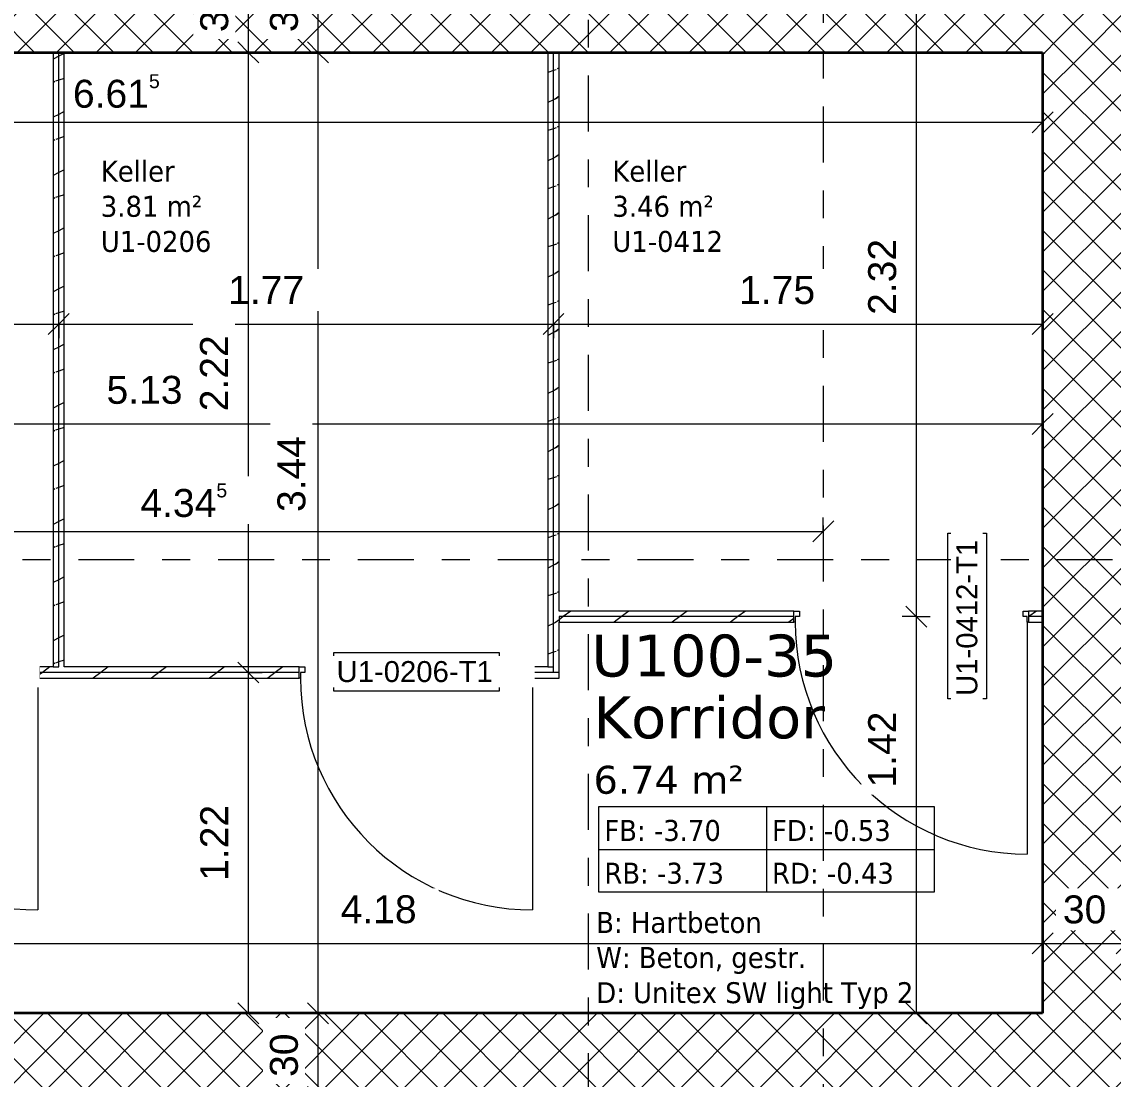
# Model space of a CAD drawing. Header units: metres. Extents: x -85.4 to -16.9, y -4 to 38.1.
# Drawn here: x -29.445 to -25.541, y 18.036 to 21.821 of the extents above; entities that cross this region are included whole.
import ezdxf

# ---------------------------------------------------------------- set-up
doc = ezdxf.new("R2010")
doc.units = ezdxf.units.M
doc.linetypes.add('_Rasterlinie_', pattern=[0.375, 0.2, -0.05, 0.075, -0.05])
for name, color, linetype, lineweight in [('A-____-____-DIMS', 7, 'Continuous', 5), ('A-____-____-DIMS-50', 7, 'Continuous', 5), ('A-AREA-____-IDEN', 7, 'Continuous', 5), ('A-DOOR-____-IDEN', 7, 'Continuous', 5), ('A-DOOR-____-OTLN', 7, 'Continuous', 9), ('A-DOOR-FRAM-MCUT', 7, 'Continuous', 9), ('A-DOOR-OPNG-OTLN', 7, 'Continuous', 9), ('A-WALL-____-MCUT', 7, 'Continuous', 35), ('A-WALL-____-PATT', 7, 'Continuous', 35), ('A-WALL-FNSH-MCUT', 7, 'Continuous', 35), ('S-GRID-____-OTLN', 7, 'Continuous', 5)]:
    doc.layers.add(name, color=color, linetype=linetype, lineweight=lineweight)
doc.styles.add('Arial_1', font='arial.ttf', dxfattribs={"height": 0.075})
doc.styles.add('Arial_2', font='arial.ttf', dxfattribs={"height": 0.1})
doc.styles.add('Verdana_1', font='verdana.ttf', dxfattribs={"height": 0.1})
doc.styles.add('Verdana_2', font='verdana.ttf', dxfattribs={"width": 0.9, "height": 0.075})
doc.styles.add('Verdana_3', font='verdana.ttf', dxfattribs={"height": 0.15})
doc.dimstyles.new('SUB_Rohbau_fein', dxfattribs={"dimscale": 0.3048, "dimtxt": 0.102026, "dimasz": 0.246063, "dimexe": 0.164042, "dimexo": 0.0625, "dimgap": 0.123031, "dimtad": 1, "dimrnd": 0.005, "dimzin": 0, "dimdsep": 46, "dimtxsty": 'Arial_2', "dimblk1": 'OBLIQUE', "dimblk2": 'OBLIQUE', "dimsah": 1, "dimcen": 0.09, "dimazin": 0, "dimtfac": 1, "dimtdec": 4, "dimtix": 1, "dimtmove": 0, "dimatfit": 3, "dimfxl": 0.164042, "dimfxlon": 1, "dimtvp": 1, "dimtfill": 1, "dimtolj": 1, "dimtzin": 0, "dimarcsym": 2})
doc.dimstyles.new('SUB_Rohbau_fein_1', dxfattribs={"dimscale": 0.3048, "dimtxt": 0.102026, "dimasz": 0.246063, "dimexe": 0.164042, "dimexo": 0.0625, "dimgap": 0.123031, "dimtad": 1, "dimrnd": 0.005, "dimzin": 0, "dimdsep": 46, "dimtxsty": 'Arial_2', "dimblk1": 'OBLIQUE', "dimblk2": 'OBLIQUE', "dimsah": 1, "dimcen": 0.09, "dimazin": 0, "dimtfac": 1, "dimtdec": 4, "dimtix": 1, "dimtmove": 2, "dimatfit": 3, "dimfxl": 0.164042, "dimfxlon": 1, "dimtvp": 1, "dimtfill": 1, "dimtolj": 1, "dimtzin": 0, "dimarcsym": 2})
doc.dimstyles.new('SUB_Rohbau_fein_2', dxfattribs={"dimscale": 0.3048, "dimtxt": 0.102026, "dimasz": 0.246063, "dimexe": 0.164042, "dimexo": 0.0625, "dimgap": 0.123031, "dimtad": 1, "dimdec": 1, "dimlfac": 100, "dimrnd": 0.5, "dimdsep": 46, "dimtxsty": 'Arial_2', "dimblk1": 'OBLIQUE', "dimblk2": 'OBLIQUE', "dimsah": 1, "dimcen": 0.09, "dimazin": 0, "dimtfac": 1, "dimtdec": 4, "dimtix": 1, "dimtmove": 0, "dimatfit": 3, "dimfxl": 0.164042, "dimfxlon": 1, "dimtvp": 1, "dimtfill": 1, "dimtolj": 1, "dimtzin": 0, "dimarcsym": 2})
pattern_1 = [(45, (-1.5, -0.67223), (-0.07071068, 0.07071068), []), (135, (-1.5, -0.67223), (-0.07071068, -0.07071068), [])]
pattern_2 = [(216.87, (-1.417, -0.46398), (0.624749256, 0.416501116), [0.10412, -0.93712]), (206.565, (-1.292, -0.52646), (-0.20825414, -0.2082493), [0.23283, -0.23283]), (198.435, (-1.292, -0.63058), (-0.41650024, -0.20824584), [0.13171, -0.52684])]

# ---------------------------------------------------------------- blocks, each defined once
blk = doc.blocks.new('TU DF 1 - Rahmenstock - stumpf einschlagend - 800x1900 Kellerabteil-V21--01_UG_OK_FFB_AF_lo')
at = {"layer": 'A-DOOR-FRAM-MCUT', "color": 253, "true_color": 0x999999}
for p, q in [((-0.42, 0.02), (-0.4, 0.02)), ((-0.4, 0.02), (-0.4, 0)), ((0.4, 0.02), (0.42, 0.02)), ((0.4, 0), (0.4, 0.02)), ((-0.415, -0.02), (-0.42, -0.02)), ((-0.415, 0), (-0.415, -0.02)), ((-0.4, 0), (-0.415, 0)), ((0.415, 0), (0.4, 0)), ((0.415, -0.02), (0.415, 0)), ((0.42, -0.02), (0.415, -0.02))]:
    blk.add_line(p, q, dxfattribs=at)
at = {"layer": 'A-DOOR-OPNG-OTLN', "color": 253, "true_color": 0x999999}
blk.add_line((0.415, -0.02), (0.415, -0.85), dxfattribs=at)
blk.add_arc((0.415, -0.02), 0.83, 180, 270, dxfattribs=at)
blk = doc.blocks.new('Beschriftung_Räume-SUB - OK_varriert-31033571--01_UG_OK_FFB_AF_lo')
at = {"layer": 'A-AREA-____-IDEN'}
for p, q in [((0, -0.01263), (0.024, -0.01263)), ((0, -0.018752), (0, -0.01263)), ((0.012, -0.01263), (0.012, -0.018752)), ((0.024, -0.01263), (0.024, -0.018752)), ((0, -0.015691), (0.024, -0.015691)), ((0.024, -0.018752), (0, -0.018752))]:
    blk.add_line(p, q, dxfattribs=at)
blk = doc.blocks.new('DIMBLOCK83--01_UG_OK_FFB_AF_lo')
at = {"layer": 'A-____-____-DIMS-50'}
for p, q in [((-29.973, 18.5216), (-29.973, 18.5716)), ((-29.973, 18.5216), (-29.9355, 18.5591)), ((-25.793, 18.5216), (-25.793, 18.5716)), ((-25.793, 18.5216), (-25.7555, 18.5591)), ((-29.973, 18.5216), (-30.0105, 18.4841)), ((-29.973, 18.5216), (-25.793, 18.5216)), ((-29.973, 18.5216), (-29.973, 18.4716)), ((-25.793, 18.5216), (-25.8305, 18.4841)), ((-25.793, 18.5216), (-25.793, 18.4716))]:
    blk.add_line(p, q, dxfattribs=at)
at = {"layer": 'A-____-____-DIMS-50', "color": 0, "insert": (-28.3045, 18.6942), "char_height": 0.1, "width": 0.325653, "attachment_point": 1, "line_spacing_factor": 0.941778, "style": 'Arial_2', "bg_fill": 3, "box_fill_scale": 1.25, "bg_fill_color": 256, "bg_fill_true_color": 13158600, "bg_fill_transparency": 0}
blk.add_mtext('4.18', dxfattribs=at)
blk = doc.blocks.new('_Oblique')
at = {"color": 0, "linetype": 'ByBlock', "lineweight": -2}
blk.add_line((-0.5, -0.5), (0.5, 0.5), dxfattribs=at)
blk = doc.blocks.new('DIMBLOCK84--01_UG_OK_FFB_AF_lo')
at = {"layer": 'A-____-____-DIMS-50'}
for p, q in [((-25.793, 18.5216), (-25.793, 18.5716)), ((-25.793, 18.5216), (-25.7555, 18.5591)), ((-25.493, 18.5216), (-25.493, 18.5716)), ((-25.493, 18.5216), (-25.4555, 18.5591)), ((-25.793, 18.5216), (-25.8305, 18.4841)), ((-25.793, 18.5216), (-25.493, 18.5216)), ((-25.793, 18.5216), (-25.793, 18.4716)), ((-25.493, 18.5216), (-25.5305, 18.4841)), ((-25.493, 18.5216), (-25.493, 18.4716))]:
    blk.add_line(p, q, dxfattribs=at)
at = {"layer": 'A-____-____-DIMS-50', "color": 0, "insert": (-25.7206, 18.6936), "char_height": 0.1, "width": 0.186088, "attachment_point": 1, "line_spacing_factor": 0.941778, "style": 'Arial_2', "bg_fill": 3, "box_fill_scale": 1.25, "bg_fill_color": 256, "bg_fill_true_color": 13158600, "bg_fill_transparency": 0}
blk.add_mtext('30', dxfattribs=at)
blk = doc.blocks.new('DIMBLOCK91--01_UG_OK_FFB_AF_lo')
at = {"layer": 'A-____-____-DIMS-50'}
for p, q in [((-30.923, 20.3816), (-30.923, 20.4316)), ((-25.793, 20.3816), (-25.793, 20.4316)), ((-30.923, 20.3816), (-30.9605, 20.3441)), ((-30.923, 20.3816), (-30.8855, 20.4191)), ((-30.923, 20.3816), (-25.793, 20.3816)), ((-30.923, 20.3816), (-30.923, 20.3316)), ((-25.793, 20.3816), (-25.8305, 20.3441)), ((-25.793, 20.3816), (-25.7555, 20.4191)), ((-25.793, 20.3816), (-25.793, 20.3316))]:
    blk.add_line(p, q, dxfattribs=at)
at = {"layer": 'A-____-____-DIMS-50', "color": 0, "insert": (-29.142, 20.5536), "char_height": 0.1, "width": 0.325653, "attachment_point": 1, "line_spacing_factor": 0.941778, "style": 'Arial_2', "bg_fill": 3, "box_fill_scale": 1.25, "bg_fill_color": 256, "bg_fill_true_color": 13158600, "bg_fill_transparency": 0}
blk.add_mtext('5.13', dxfattribs=at)
blk = doc.blocks.new('DIMBLOCK95--01_UG_OK_FFB_AF_lo')
at = {"layer": 'A-____-____-DIMS-50'}
for p, q in [((-32.408, 21.4616), (-32.408, 21.5116)), ((-32.408, 21.4616), (-32.3705, 21.4991)), ((-25.793, 21.4616), (-25.793, 21.5116)), ((-25.793, 21.4616), (-25.7555, 21.4991)), ((-32.408, 21.4616), (-32.4455, 21.4241)), ((-32.408, 21.4616), (-25.793, 21.4616)), ((-32.408, 21.4616), (-32.408, 21.4116)), ((-25.793, 21.4616), (-25.8305, 21.4241)), ((-25.793, 21.4616), (-25.793, 21.4116))]:
    blk.add_line(p, q, dxfattribs=at)
at = {"layer": 'A-____-____-DIMS-50', "color": 0, "insert": (-29.2622, 21.6336), "char_height": 0.1, "width": 0.388091, "attachment_point": 1, "line_spacing_factor": 0.941778, "style": 'Arial_2', "bg_fill": 3, "box_fill_scale": 1.25, "bg_fill_color": 256, "bg_fill_true_color": 13158600, "bg_fill_transparency": 0}
blk.add_mtext('6.61\\A2\\H0.5x;\\S5^  ;\\H2x;', dxfattribs=at)
blk = doc.blocks.new('DIMBLOCK128--01_UG_OK_FFB_AF_lo')
at = {"layer": 'A-____-____-DIMS-50'}
for p, q in [((-28.3855, 22.0116), (-28.423, 22.0491)), ((-28.3855, 22.0116), (-28.4355, 22.0116)), ((-28.3855, 22.0116), (-28.3855, 21.7116)), ((-28.3855, 22.0116), (-28.348, 21.9741)), ((-28.3855, 22.0116), (-28.3355, 22.0116)), ((-28.3855, 21.7116), (-28.423, 21.7491)), ((-28.3855, 21.7116), (-28.4355, 21.7116)), ((-28.3855, 21.7116), (-28.348, 21.6741)), ((-28.3855, 21.7116), (-28.3355, 21.7116))]:
    blk.add_line(p, q, dxfattribs=at)
at = {"layer": 'A-____-____-DIMS-50', "color": 0, "insert": (-28.5575, 21.784), "char_height": 0.1, "width": 0.186088, "attachment_point": 1, "rotation": 90, "line_spacing_factor": 0.941778, "style": 'Arial_2', "bg_fill": 3, "box_fill_scale": 1.25, "bg_fill_color": 256, "bg_fill_true_color": 13158600, "bg_fill_transparency": 0}
blk.add_mtext('30', dxfattribs=at)
blk = doc.blocks.new('DIMBLOCK129--01_UG_OK_FFB_AF_lo')
at = {"layer": 'A-____-____-DIMS-50'}
for p, q in [((-28.3855, 21.7116), (-28.423, 21.7491)), ((-28.3855, 21.7116), (-28.4355, 21.7116)), ((-28.3855, 21.7116), (-28.3855, 18.2716)), ((-28.3855, 21.7116), (-28.348, 21.6741)), ((-28.3855, 21.7116), (-28.3355, 21.7116)), ((-28.3855, 18.2716), (-28.423, 18.3091)), ((-28.3855, 18.2716), (-28.4355, 18.2716)), ((-28.3855, 18.2716), (-28.348, 18.2341)), ((-28.3855, 18.2716), (-28.3355, 18.2716))]:
    blk.add_line(p, q, dxfattribs=at)
at = {"layer": 'A-____-____-DIMS-50', "color": 0, "insert": (-28.5307, 20.0663), "char_height": 0.1, "width": 0.325653, "attachment_point": 1, "rotation": 90, "line_spacing_factor": 0.941778, "style": 'Arial_2', "bg_fill": 3, "box_fill_scale": 1.25, "bg_fill_color": 256, "bg_fill_true_color": 13158600, "bg_fill_transparency": 0}
blk.add_mtext('3.44', dxfattribs=at)
blk = doc.blocks.new('DIMBLOCK130--01_UG_OK_FFB_AF_lo')
at = {"layer": 'A-____-____-DIMS-50'}
for p, q in [((-28.3855, 18.2716), (-28.423, 18.3091)), ((-28.3855, 18.2716), (-28.4355, 18.2716)), ((-28.3855, 18.2716), (-28.3855, 17.9716)), ((-28.3855, 18.2716), (-28.348, 18.2341)), ((-28.3855, 18.2716), (-28.3355, 18.2716)), ((-28.3855, 17.9716), (-28.423, 18.0091)), ((-28.3855, 17.9716), (-28.4355, 17.9716)), ((-28.3855, 17.9716), (-28.348, 17.9341)), ((-28.3855, 17.9716), (-28.3355, 17.9716))]:
    blk.add_line(p, q, dxfattribs=at)
at = {"layer": 'A-____-____-DIMS-50', "color": 0, "insert": (-28.5575, 18.044), "char_height": 0.1, "width": 0.186088, "attachment_point": 1, "rotation": 90, "line_spacing_factor": 0.941778, "style": 'Arial_2', "bg_fill": 3, "box_fill_scale": 1.25, "bg_fill_color": 256, "bg_fill_true_color": 13158600, "bg_fill_transparency": 0}
blk.add_mtext('30', dxfattribs=at)
blk = doc.blocks.new('DIMBLOCK428--01_UG_OK_FFB_AF_lo')
at = {"layer": 'A-____-____-DIMS-50'}
for p, q in [((-31.083, 20.739), (-31.083, 20.789)), ((-31.083, 20.739), (-31.0455, 20.7765)), ((-29.313, 20.739), (-29.313, 20.789)), ((-29.313, 20.739), (-29.2755, 20.7765)), ((-31.083, 20.739), (-31.1205, 20.7015)), ((-31.083, 20.739), (-29.313, 20.739)), ((-31.083, 20.739), (-31.083, 20.689)), ((-29.313, 20.739), (-29.3505, 20.7015)), ((-29.313, 20.739), (-29.313, 20.689))]:
    blk.add_line(p, q, dxfattribs=at)
at = {"layer": 'A-____-____-DIMS-50', "color": 0, "insert": (-30.3337, 20.911), "char_height": 0.1, "width": 0.325653, "attachment_point": 1, "line_spacing_factor": 0.941778, "style": 'Arial_2', "bg_fill": 3, "box_fill_scale": 1.25, "bg_fill_color": 256, "bg_fill_true_color": 13158600, "bg_fill_transparency": 0}
blk.add_mtext('1.77', dxfattribs=at)
blk = doc.blocks.new('DIMBLOCK429--01_UG_OK_FFB_AF_lo')
at = {"layer": 'A-____-____-DIMS-50'}
for p, q in [((-29.313, 20.739), (-29.313, 20.789)), ((-29.313, 20.739), (-29.2755, 20.7765)), ((-27.543, 20.739), (-27.543, 20.789)), ((-27.543, 20.739), (-27.5055, 20.7765)), ((-29.313, 20.739), (-29.3505, 20.7015)), ((-29.313, 20.739), (-27.543, 20.739)), ((-29.313, 20.739), (-29.313, 20.689)), ((-27.543, 20.739), (-27.5805, 20.7015)), ((-27.543, 20.739), (-27.543, 20.689))]:
    blk.add_line(p, q, dxfattribs=at)
at = {"layer": 'A-____-____-DIMS-50', "color": 0, "insert": (-28.7068, 20.911), "char_height": 0.1, "width": 0.325653, "attachment_point": 1, "line_spacing_factor": 0.941778, "style": 'Arial_2', "bg_fill": 3, "box_fill_scale": 1.25, "bg_fill_color": 256, "bg_fill_true_color": 13158600, "bg_fill_transparency": 0}
blk.add_mtext('1.77', dxfattribs=at)
blk = doc.blocks.new('DIMBLOCK430--01_UG_OK_FFB_AF_lo')
at = {"layer": 'A-____-____-DIMS-50'}
for p, q in [((-27.543, 20.739), (-27.543, 20.789)), ((-27.543, 20.739), (-27.5055, 20.7765)), ((-25.793, 20.739), (-25.793, 20.789)), ((-25.793, 20.739), (-25.7555, 20.7765)), ((-27.543, 20.739), (-27.5805, 20.7015)), ((-27.543, 20.739), (-25.793, 20.739)), ((-27.543, 20.739), (-27.543, 20.689)), ((-25.793, 20.739), (-25.8305, 20.7015)), ((-25.793, 20.739), (-25.793, 20.689))]:
    blk.add_line(p, q, dxfattribs=at)
at = {"layer": 'A-____-____-DIMS-50', "color": 0, "insert": (-26.8788, 20.911), "char_height": 0.1, "width": 0.325653, "attachment_point": 1, "line_spacing_factor": 0.941778, "style": 'Arial_2', "bg_fill": 3, "box_fill_scale": 1.25, "bg_fill_color": 256, "bg_fill_true_color": 13158600, "bg_fill_transparency": 0}
blk.add_mtext('1.75', dxfattribs=at)
blk = doc.blocks.new('DIMBLOCK448--01_UG_OK_FFB_AF_lo')
at = {"layer": 'A-____-____-DIMS-50'}
for p, q in [((-26.2451, 22.0116), (-26.2826, 22.0491)), ((-26.2451, 22.0116), (-26.2951, 22.0116)), ((-26.2451, 22.0116), (-26.2451, 19.6916)), ((-26.2451, 22.0116), (-26.2076, 21.9741)), ((-26.2451, 22.0116), (-26.1951, 22.0116)), ((-26.2451, 19.6916), (-26.2826, 19.7291)), ((-26.2451, 19.6916), (-26.2951, 19.6916)), ((-26.2451, 19.6916), (-26.2076, 19.6541)), ((-26.2451, 19.6916), (-26.1951, 19.6916))]:
    blk.add_line(p, q, dxfattribs=at)
at = {"layer": 'A-____-____-DIMS-50', "color": 0, "insert": (-26.4172, 20.7718), "char_height": 0.1, "width": 0.325653, "attachment_point": 1, "rotation": 90, "line_spacing_factor": 0.941778, "style": 'Arial_2', "bg_fill": 3, "box_fill_scale": 1.25, "bg_fill_color": 256, "bg_fill_true_color": 13158600, "bg_fill_transparency": 0}
blk.add_mtext('2.32', dxfattribs=at)
blk = doc.blocks.new('DIMBLOCK449--01_UG_OK_FFB_AF_lo')
at = {"layer": 'A-____-____-DIMS-50'}
for p, q in [((-26.2451, 19.6916), (-26.2826, 19.7291)), ((-26.2451, 19.6916), (-26.2951, 19.6916)), ((-26.2451, 19.6916), (-26.2451, 18.2716)), ((-26.2451, 19.6916), (-26.2076, 19.6541)), ((-26.2451, 19.6916), (-26.1951, 19.6916)), ((-26.2451, 18.2716), (-26.2826, 18.3091)), ((-26.2451, 18.2716), (-26.2951, 18.2716)), ((-26.2451, 18.2716), (-26.2076, 18.2341)), ((-26.2451, 18.2716), (-26.1951, 18.2716))]:
    blk.add_line(p, q, dxfattribs=at)
at = {"layer": 'A-____-____-DIMS-50', "color": 0, "insert": (-26.4172, 19.0798), "char_height": 0.1, "width": 0.325653, "attachment_point": 1, "rotation": 90, "line_spacing_factor": 0.941778, "style": 'Arial_2', "bg_fill": 3, "box_fill_scale": 1.25, "bg_fill_color": 256, "bg_fill_true_color": 13158600, "bg_fill_transparency": 0}
blk.add_mtext('1.42', dxfattribs=at)
blk = doc.blocks.new('DIMBLOCK452--01_UG_OK_FFB_AF_lo')
at = {"layer": 'A-____-____-DIMS-50'}
for p, q in [((-28.6347, 22.0116), (-28.6722, 22.0491)), ((-28.6347, 22.0116), (-28.6847, 22.0116)), ((-28.6347, 22.0116), (-28.6347, 21.7116)), ((-28.6347, 22.0116), (-28.5972, 21.9741)), ((-28.6347, 22.0116), (-28.5847, 22.0116)), ((-28.6347, 21.7116), (-28.6722, 21.7491)), ((-28.6347, 21.7116), (-28.6847, 21.7116)), ((-28.6347, 21.7116), (-28.5972, 21.6741)), ((-28.6347, 21.7116), (-28.5847, 21.7116))]:
    blk.add_line(p, q, dxfattribs=at)
at = {"layer": 'A-____-____-DIMS-50', "color": 0, "insert": (-28.8068, 21.784), "char_height": 0.1, "width": 0.186088, "attachment_point": 1, "rotation": 90, "line_spacing_factor": 0.941778, "style": 'Arial_2', "bg_fill": 3, "box_fill_scale": 1.25, "bg_fill_color": 256, "bg_fill_true_color": 13158600, "bg_fill_transparency": 0}
blk.add_mtext('30', dxfattribs=at)
blk = doc.blocks.new('DIMBLOCK453--01_UG_OK_FFB_AF_lo')
at = {"layer": 'A-____-____-DIMS-50'}
for p, q in [((-28.6347, 21.7116), (-28.6722, 21.7491)), ((-28.6347, 21.7116), (-28.6847, 21.7116)), ((-28.6347, 21.7116), (-28.6347, 19.4916)), ((-28.6347, 21.7116), (-28.5972, 21.6741)), ((-28.6347, 21.7116), (-28.5847, 21.7116)), ((-28.6347, 19.4916), (-28.6722, 19.5291)), ((-28.6347, 19.4916), (-28.6847, 19.4916)), ((-28.6347, 19.4916), (-28.5972, 19.4541)), ((-28.6347, 19.4916), (-28.5847, 19.4916))]:
    blk.add_line(p, q, dxfattribs=at)
at = {"layer": 'A-____-____-DIMS-50', "color": 0, "insert": (-28.8075, 20.4269), "char_height": 0.1, "width": 0.325653, "attachment_point": 1, "rotation": 90, "line_spacing_factor": 0.941778, "style": 'Arial_2', "bg_fill": 3, "box_fill_scale": 1.25, "bg_fill_color": 256, "bg_fill_true_color": 13158600, "bg_fill_transparency": 0}
blk.add_mtext('2.22', dxfattribs=at)
blk = doc.blocks.new('DIMBLOCK454--01_UG_OK_FFB_AF_lo')
at = {"layer": 'A-____-____-DIMS-50'}
for p, q in [((-28.6347, 19.4916), (-28.6722, 19.5291)), ((-28.6347, 19.4916), (-28.6847, 19.4916)), ((-28.6347, 19.4916), (-28.6347, 18.2716)), ((-28.6347, 19.4916), (-28.5972, 19.4541)), ((-28.6347, 19.4916), (-28.5847, 19.4916)), ((-28.6347, 18.2716), (-28.6722, 18.3091)), ((-28.6347, 18.2716), (-28.6847, 18.2716)), ((-28.6347, 18.2716), (-28.5972, 18.2341)), ((-28.6347, 18.2716), (-28.5847, 18.2716))]:
    blk.add_line(p, q, dxfattribs=at)
at = {"layer": 'A-____-____-DIMS-50', "color": 0, "insert": (-28.8068, 18.7459), "char_height": 0.1, "width": 0.325653, "attachment_point": 1, "rotation": 90, "line_spacing_factor": 0.941778, "style": 'Arial_2', "bg_fill": 3, "box_fill_scale": 1.25, "bg_fill_color": 256, "bg_fill_true_color": 13158600, "bg_fill_transparency": 0}
blk.add_mtext('1.22', dxfattribs=at)
blk = doc.blocks.new('DIMBLOCK570--01_UG_OK_FFB_AF_lo')
at = {"layer": 'A-____-____-DIMS-50'}
for p, q in [((-30.923, 19.9966), (-30.923, 20.0466)), ((-30.923, 19.9966), (-30.8855, 20.0341)), ((-26.578, 19.9966), (-26.578, 20.0466)), ((-26.578, 19.9966), (-26.5405, 20.0341)), ((-30.923, 19.9966), (-30.9605, 19.9591)), ((-30.923, 19.9966), (-26.578, 19.9966)), ((-30.923, 19.9966), (-30.923, 19.9466)), ((-26.578, 19.9966), (-26.6155, 19.9591)), ((-26.578, 19.9966), (-26.578, 19.9466))]:
    blk.add_line(p, q, dxfattribs=at)
at = {"layer": 'A-____-____-DIMS-50', "color": 0, "insert": (-29.021, 20.1686), "char_height": 0.1, "width": 0.388091, "attachment_point": 1, "line_spacing_factor": 0.941778, "style": 'Arial_2', "bg_fill": 3, "box_fill_scale": 1.25, "bg_fill_color": 256, "bg_fill_true_color": 13158600, "bg_fill_transparency": 0}
blk.add_mtext('4.34\\A2\\H0.5x;\\S5^  ;\\H2x;', dxfattribs=at)

msp = doc.modelspace()

# ---------------------------------------------------------------- hatches: boundary and pattern name
at = {"layer": 'A-WALL-____-PATT', "lineweight": 9}
h = msp.add_hatch(dxfattribs=at)
h.set_pattern_fill('FP_1', color=256, style=0, pattern_type=2)
h.set_pattern_definition(pattern_1)
h.paths.add_polyline_path([(-25.743, 21.7116), (-25.493, 21.7116), (-25.493, 24.2316), (-25.743, 24.2316), (-25.743, 22.0116)])
h.paths.add_polyline_path([(-25.493, 25.1316), (-25.493, 29.8016), (-25.743, 29.8016), (-25.743, 25.1316)])
h = msp.add_hatch(dxfattribs=at)
h.set_pattern_fill('FP_1', color=256, style=0, pattern_type=2)
h.set_pattern_definition(pattern_1)
h.paths.add_polyline_path([(-32.408, 21.7116), (-25.743, 21.7116), (-25.743, 22.0116), (-32.408, 22.0116)])
at = {"layer": 'A-WALL-____-PATT', "lineweight": 9, "true_color": 0xc3b7ad}
h = msp.add_hatch(dxfattribs=at)
h.set_pattern_fill('FP_4', color=9, style=0, pattern_type=2)
h.set_pattern_definition(pattern_2)
h.paths.add_polyline_path([(-29.333, 19.5116), (-29.313, 19.5116), (-29.313, 21.7116), (-29.333, 21.7116), (-29.333, 19.8767)])
h = msp.add_hatch(dxfattribs=at)
h.set_pattern_fill('FP_4', color=9, style=0, pattern_type=2)
h.set_pattern_definition(pattern_2)
h.paths.add_polyline_path([(-29.313, 19.5116), (-29.293, 19.5116), (-29.293, 21.7116), (-29.313, 21.7116), (-29.313, 19.8767)])
h = msp.add_hatch(dxfattribs=at)
h.set_pattern_fill('FP_4', color=9, style=0, pattern_type=2)
h.set_pattern_definition(pattern_2)
h.paths.add_polyline_path([(-27.563, 19.5116), (-27.543, 19.5116), (-27.543, 21.7116), (-27.563, 21.7116), (-27.563, 19.8767)])
h = msp.add_hatch(dxfattribs=at)
h.set_pattern_fill('FP_4', color=9, style=0, pattern_type=2)
h.set_pattern_definition(pattern_2)
h.paths.add_polyline_path([(-27.543, 19.4916), (-27.523, 19.4916), (-27.523, 21.7116), (-27.543, 21.7116), (-27.543, 19.5116)])
at = {"layer": 'A-WALL-____-PATT', "lineweight": 9}
h = msp.add_hatch(dxfattribs=at)
h.set_pattern_fill('FP_1', color=256, style=0, pattern_type=2)
h.set_pattern_definition(pattern_1)
h.paths.add_polyline_path([(-25.493, 17.9716), (-25.493, 21.7116), (-25.793, 21.7116), (-25.793, 17.9716)])
at = {"layer": 'A-WALL-____-PATT', "lineweight": 9, "true_color": 0xc3b7ad}
h = msp.add_hatch(dxfattribs=at)
h.set_pattern_fill('FP_4', color=9, style=0, pattern_type=2)
h.set_pattern_definition(pattern_2)
h.paths.add_polyline_path([(-25.793, 19.6916), (-25.793, 19.7116), (-25.843, 19.7116), (-25.843, 19.6916)])
h.paths.add_polyline_path([(-26.9972, 19.6916), (-26.683, 19.6916), (-26.683, 19.7116), (-27.523, 19.7116), (-27.523, 19.6916)])
h = msp.add_hatch(dxfattribs=at)
h.set_pattern_fill('FP_4', color=9, style=0, pattern_type=2)
h.set_pattern_definition(pattern_2)
h.paths.add_polyline_path([(-26.683, 19.6716), (-26.683, 19.6916), (-27.523, 19.6916), (-27.523, 19.6716), (-26.9972, 19.6716)])
h.paths.add_polyline_path([(-25.793, 19.6716), (-25.793, 19.6916), (-25.843, 19.6916), (-25.843, 19.6716)])
h = msp.add_hatch(dxfattribs=at)
h.set_pattern_fill('FP_4', color=9, style=0, pattern_type=2)
h.set_pattern_definition(pattern_2)
h.paths.add_polyline_path([(-29.0769, 19.4916), (-28.453, 19.4916), (-28.453, 19.5116), (-29.383, 19.5116), (-29.383, 19.4916)])
h.paths.add_polyline_path([(-27.543, 19.4916), (-27.543, 19.5116), (-27.613, 19.5116), (-27.613, 19.4916)])
h.paths.add_polyline_path([(-31.118, 19.4916), (-30.223, 19.4916), (-30.223, 19.5116), (-31.118, 19.5116)])
h = msp.add_hatch(dxfattribs=at)
h.set_pattern_fill('FP_4', color=9, style=0, pattern_type=2)
h.set_pattern_definition(pattern_2)
h.paths.add_polyline_path([(-28.453, 19.4716), (-28.453, 19.4916), (-29.383, 19.4916), (-29.383, 19.4716), (-29.0769, 19.4716)])
h.paths.add_polyline_path([(-27.523, 19.4716), (-27.523, 19.4916), (-27.613, 19.4916), (-27.613, 19.4716)])
h.paths.add_polyline_path([(-30.223, 19.4716), (-30.223, 19.4916), (-31.118, 19.4916), (-31.118, 19.4716)])
at = {"layer": 'A-WALL-____-PATT', "lineweight": 9}
h = msp.add_hatch(dxfattribs=at)
h.set_pattern_fill('FP_1', color=256, style=0, pattern_type=2)
h.set_pattern_definition(pattern_1)
h.paths.add_polyline_path([(-26.9972, 17.9716), (-25.793, 17.9716), (-25.793, 18.2716), (-29.973, 18.2716), (-29.973, 17.9716), (-29.0769, 17.9716)])
h.paths.add_polyline_path([(-31.1565, 17.9716), (-31.023, 17.9716), (-31.023, 18.2716), (-32.408, 18.2716), (-32.408, 17.9716)])

# ---------------------------------------------------------------- linework, layer by layer
at = {"layer": 'A-DOOR-____-IDEN', "flags": 128}
msp.add_lwpolyline([(-26.1326, 19.3979), (-26.1326, 19.9899), (-25.9936, 19.9899), (-25.9936, 19.3979)], close=True, dxfattribs=at)
at = {"layer": 'A-WALL-____-MCUT'}
for p, q in [((-32.408, 21.7116), (-25.793, 21.7116)), ((-25.793, 21.7116), (-25.793, 18.2716)), ((-25.793, 18.2716), (-29.973, 18.2716))]:
    msp.add_line(p, q, dxfattribs=at)
at = {"layer": 'A-WALL-____-MCUT', "color": 253, "lineweight": 9, "true_color": 0x999999}
for p, q in [((-29.313, 19.5116), (-29.313, 21.7116)), ((-27.543, 19.4916), (-27.543, 21.7116)), ((-26.683, 19.6916), (-27.523, 19.6916)), ((-27.523, 19.6916), (-27.523, 19.6716)), ((-25.793, 19.6916), (-25.843, 19.6916)), ((-28.453, 19.4916), (-29.383, 19.4916)), ((-29.333, 19.5116), (-29.313, 19.5116)), ((-27.523, 19.4916), (-27.613, 19.4916)), ((-27.563, 19.5116), (-27.543, 19.5116))]:
    msp.add_line(p, q, dxfattribs=at)
at = {"layer": 'A-WALL-FNSH-MCUT', "color": 253, "lineweight": 9, "true_color": 0x999999}
for p, q in [((-29.333, 21.7116), (-29.333, 19.5116)), ((-29.293, 19.5116), (-29.293, 21.7116)), ((-27.563, 21.7116), (-27.563, 19.5116)), ((-27.523, 19.7116), (-27.523, 21.7116)), ((-26.683, 19.7116), (-27.523, 19.7116)), ((-26.683, 19.6716), (-26.683, 19.7116)), ((-25.793, 19.7116), (-25.843, 19.7116)), ((-25.843, 19.7116), (-25.843, 19.6716)), ((-27.523, 19.4716), (-27.523, 19.6716)), ((-27.523, 19.6716), (-26.683, 19.6716)), ((-25.843, 19.6716), (-25.793, 19.6716)), ((-29.333, 19.5116), (-29.383, 19.5116)), ((-29.383, 19.5116), (-29.383, 19.4716)), ((-28.453, 19.5116), (-29.293, 19.5116)), ((-28.453, 19.4716), (-28.453, 19.5116)), ((-27.563, 19.5116), (-27.613, 19.5116)), ((-27.613, 19.5116), (-27.613, 19.4716)), ((-29.383, 19.4716), (-28.453, 19.4716)), ((-27.613, 19.4716), (-27.523, 19.4716))]:
    msp.add_line(p, q, dxfattribs=at)
at = {"layer": 'S-GRID-____-OTLN', "color": 8, "linetype": '_Rasterlinie_', "true_color": 0x808080}
for p, q in [((-26.578, 28.0176), (-26.578, 15.5711)), ((-27.418, -3.5715), (-27.418, 26.6349)), ((-33.7426, 19.8966), (-17.3994, 19.8966))]:
    msp.add_line(p, q, dxfattribs=at)

# ---------------------------------------------------------------- block references
at = {"layer": 'A-AREA-____-IDEN', "xscale": 49.99999999999998, "yscale": 49.99999999999998, "zscale": 49.99999999999998}
msp.add_blockref('Beschriftung_Räume-SUB - OK_varriert-31033571--01_UG_OK_FFB_AF_lo', (-27.3807, 19.6431), dxfattribs=at)
at = {"layer": 'A-DOOR-____-OTLN', "color": 253, "true_color": 0x999999}
for p in [(-26.263, 19.6916), (-29.803, 19.4916), (-28.033, 19.4916)]:
    msp.add_blockref('TU DF 1 - Rahmenstock - stumpf einschlagend - 800x1900 Kellerabteil-V21--01_UG_OK_FFB_AF_lo', p, dxfattribs=at)

# ---------------------------------------------------------------- texts
at = {"layer": 'A-AREA-____-IDEN', "color": 8, "true_color": 0x808080, "char_height": 0.075, "attachment_point": 1, "style": 'Verdana_2'}
for s, insert, width in [('Keller', (-29.1624, 21.3238), 0.331899), ('Keller', (-27.3324, 21.3238), 0.331899), ('3.81 m²', (-29.1624, 21.1981), 0.472595), ('3.46 m²', (-27.3324, 21.1981), 0.472595), ('U1-0206', (-29.1624, 21.0724), 0.497848), ('U1-0412', (-27.3324, 21.0724), 0.497848)]:
    msp.add_mtext(s, dxfattribs=dict(at, insert=insert, width=width))
at = {"layer": 'A-AREA-____-IDEN', "attachment_point": 1}
for s, insert, char_height, width, style in [('U100-35', (-27.4075, 19.6274), 0.15, 1.074261, 'Verdana_3'), ('Korridor', (-27.4003, 19.4062), 0.15, 1.002109, 'Verdana_3'), ('6.74 m²', (-27.3999, 19.1577), 0.1, 0.709493, 'Verdana_1'), ('FB: -3.70', (-27.3611, 18.9637), 0.075, 0.551962, 'Verdana_2'), ('FD: -0.53', (-26.7611, 18.9637), 0.075, 0.562785, 'Verdana_2'), ('RB: -3.73', (-27.3611, 18.8106), 0.075, 0.566392, 'Verdana_2'), ('RD: -0.43', (-26.7611, 18.8106), 0.075, 0.577215, 'Verdana_2'), ('B: Hartbeton', (-27.39, 18.6344), 0.075, 0.753987, 'Verdana_2'), ('W: Beton, gestr.', (-27.39, 18.5087), 0.075, 0.970443, 'Verdana_2'), ('D: Unitex SW light Typ 2', (-27.39, 18.383), 0.075, 1.450253, 'Verdana_2')]:
    msp.add_mtext(s, dxfattribs=dict(at, insert=insert, char_height=char_height, width=width, style=style))

# ---------------------------------------------------------------- next in the draw order: texts
at = {"layer": 'A-DOOR-____-IDEN', "insert": (-26.1017, 19.4079), "char_height": 0.075, "width": 0.689451, "attachment_point": 1, "rotation": 90, "style": 'Arial_1', "bg_fill": 3, "box_fill_scale": 1.25, "bg_fill_color": 256, "bg_fill_true_color": 13158600, "bg_fill_transparency": 0}
msp.add_mtext('U1-0412-T1', dxfattribs=at)
at = {"layer": 'A-DOOR-____-IDEN', "insert": (-30.0891, 19.5325), "char_height": 0.075, "width": 0.689451, "attachment_point": 1, "style": 'Arial_1', "bg_fill": 3, "box_fill_scale": 1.25, "bg_fill_color": 256, "bg_fill_true_color": 13158600, "bg_fill_transparency": 0}
msp.add_mtext('U1-0104-T1', dxfattribs=at)

# ---------------------------------------------------------------- next in the draw order: dimensions: what is measured, and where the dimension line sits
at = {"layer": 'A-____-____-DIMS'}
dim = msp.add_linear_dim(base=(-25.793, 21.4616), p1=(-32.408, 21.5116), p2=(-25.793, 21.5116), text='\\A1;6.61\\Q;{\\A1;{\\H0.5x;\\S5^ ;}}', dimstyle='SUB_Rohbau_fein', override={"dimpost": '<>', "dimfxl": 6.615}, dxfattribs=at)
dim.commit()
dim.dimension.update_dxf_attribs({"geometry": 'DIMBLOCK95--01_UG_OK_FFB_AF_lo', "text_midpoint": (-29.1005, 21.5501)})
dim = msp.add_linear_dim(base=(-29.313, 20.739), p1=(-31.083, 20.789), p2=(-29.313, 20.789), dimstyle='SUB_Rohbau_fein', override={"dimpost": '<>', "dimfxl": 1.77}, dxfattribs=at)
dim.commit()
dim.dimension.update_dxf_attribs({"geometry": 'DIMBLOCK428--01_UG_OK_FFB_AF_lo', "text_midpoint": (-30.198, 20.8267)})
for base, p1, p2, override, picture, middle in [((-25.793, 20.3816), (-30.923, 20.3316), (-25.793, 20.4316), {"dimpost": '<>', "dimfxl": 5.130975}, 'DIMBLOCK91--01_UG_OK_FFB_AF_lo', (-28.9792, 20.4869)), ((-25.793, 18.5216), (-29.973, 18.4716), (-25.793, 18.5716), {"dimpost": '<>', "dimfxl": 4.181196}, 'DIMBLOCK83--01_UG_OK_FFB_AF_lo', (-28.1417, 18.6275))]:
    dim = msp.add_linear_dim(base=base, p1=p1, p2=p2, dimstyle='SUB_Rohbau_fein_1', override=override, dxfattribs=at)
    dim.commit()
    dim.dimension.update_dxf_attribs({"geometry": picture, "text_midpoint": middle, "dimtype": 160})

# ---------------------------------------------------------------- next in the draw order: dimensions: what is measured, and where the dimension line sits
dim = msp.add_linear_dim(base=(-28.3855, 21.7116), p1=(-28.3355, 22.0116), p2=(-28.3355, 21.7116), angle=90, dimstyle='SUB_Rohbau_fein_2', override={"dimpost": '<>', "dimfxl": 0.3}, dxfattribs=at)
dim.commit()
dim.dimension.update_dxf_attribs({"geometry": 'DIMBLOCK128--01_UG_OK_FFB_AF_lo', "text_midpoint": (-28.4741, 21.8616)})
dim = msp.add_linear_dim(base=(-25.493, 18.5216), p1=(-25.793, 18.5716), p2=(-25.493, 18.5716), dimstyle='SUB_Rohbau_fein_2', override={"dimpost": '<>', "dimfxl": 0.3}, dxfattribs=at)
dim.commit()
dim.dimension.update_dxf_attribs({"geometry": 'DIMBLOCK84--01_UG_OK_FFB_AF_lo', "text_midpoint": (-25.643, 18.6101)})

# ---------------------------------------------------------------- next in the draw order: dimensions: what is measured, and where the dimension line sits
dim = msp.add_linear_dim(base=(-28.6347, 21.7116), p1=(-28.5847, 22.0116), p2=(-28.5847, 21.7116), angle=90, dimstyle='SUB_Rohbau_fein_2', override={"dimpost": '<>', "dimfxl": 0.3}, dxfattribs=at)
dim.commit()
dim.dimension.update_dxf_attribs({"geometry": 'DIMBLOCK452--01_UG_OK_FFB_AF_lo', "text_midpoint": (-28.7233, 21.8616)})
dim = msp.add_linear_dim(base=(-28.3855, 18.2716), p1=(-28.3355, 21.7116), p2=(-28.3355, 18.2716), angle=90, dimstyle='SUB_Rohbau_fein_1', override={"dimpost": '<>', "dimfxl": 3.44}, dxfattribs=at)
dim.commit()
dim.dimension.update_dxf_attribs({"geometry": 'DIMBLOCK129--01_UG_OK_FFB_AF_lo', "text_midpoint": (-28.464, 20.2292), "dimtype": 160, "text_rotation": 90})

# ---------------------------------------------------------------- next in the draw order: linework, layer by layer
at = {"layer": 'A-DOOR-____-IDEN', "flags": 128}
msp.add_lwpolyline([(-28.3291, 19.5634), (-27.7371, 19.5634), (-27.7371, 19.4244), (-28.3291, 19.4244)], close=True, dxfattribs=at)

# ---------------------------------------------------------------- next in the draw order: dimensions: what is measured, and where the dimension line sits
at = {"layer": 'A-____-____-DIMS'}
dim = msp.add_linear_dim(base=(-27.543, 20.739), p1=(-29.313, 20.789), p2=(-27.543, 20.789), dimstyle='SUB_Rohbau_fein_1', override={"dimpost": '<>', "dimfxl": 1.77}, dxfattribs=at)
dim.commit()
dim.dimension.update_dxf_attribs({"geometry": 'DIMBLOCK429--01_UG_OK_FFB_AF_lo', "text_midpoint": (-28.544, 20.8443), "dimtype": 160})
dim = msp.add_linear_dim(base=(-28.3855, 17.9716), p1=(-28.3355, 18.2716), p2=(-28.3355, 17.9716), angle=90, dimstyle='SUB_Rohbau_fein_2', override={"dimpost": '<>', "dimfxl": 0.3}, dxfattribs=at)
dim.commit()
dim.dimension.update_dxf_attribs({"geometry": 'DIMBLOCK130--01_UG_OK_FFB_AF_lo', "text_midpoint": (-28.4741, 18.1216)})

# ---------------------------------------------------------------- next in the draw order: texts
at = {"layer": 'A-DOOR-____-IDEN', "insert": (-28.3191, 19.5325), "char_height": 0.075, "width": 0.689451, "attachment_point": 1, "style": 'Arial_1', "bg_fill": 3, "box_fill_scale": 1.25, "bg_fill_color": 256, "bg_fill_true_color": 13158600, "bg_fill_transparency": 0}
msp.add_mtext('U1-0206-T1', dxfattribs=at)

# ---------------------------------------------------------------- next in the draw order: dimensions: what is measured, and where the dimension line sits
at = {"layer": 'A-____-____-DIMS'}
dim = msp.add_linear_dim(base=(-28.6347, 19.4916), p1=(-28.5847, 21.7116), p2=(-28.5847, 19.4916), angle=90, dimstyle='SUB_Rohbau_fein_1', override={"dimpost": '<>', "dimfxl": 2.22}, dxfattribs=at)
dim.commit()
dim.dimension.update_dxf_attribs({"geometry": 'DIMBLOCK453--01_UG_OK_FFB_AF_lo', "text_midpoint": (-28.7409, 20.5897), "dimtype": 160, "text_rotation": 90})
dim = msp.add_linear_dim(base=(-25.793, 20.739), p1=(-27.543, 20.789), p2=(-25.793, 20.789), dimstyle='SUB_Rohbau_fein_1', override={"dimpost": '<>', "dimfxl": 1.75}, dxfattribs=at)
dim.commit()
dim.dimension.update_dxf_attribs({"geometry": 'DIMBLOCK430--01_UG_OK_FFB_AF_lo', "text_midpoint": (-26.7159, 20.8443), "dimtype": 160})

# ---------------------------------------------------------------- next in the draw order: dimensions: what is measured, and where the dimension line sits
dim = msp.add_linear_dim(base=(-26.2451, 19.6916), p1=(-26.1951, 22.0116), p2=(-26.1951, 19.6916), angle=90, dimstyle='SUB_Rohbau_fein_1', override={"dimpost": '<>', "dimfxl": 2.32}, dxfattribs=at)
dim.commit()
dim.dimension.update_dxf_attribs({"geometry": 'DIMBLOCK448--01_UG_OK_FFB_AF_lo', "text_midpoint": (-26.3505, 20.9346), "dimtype": 160, "text_rotation": 90})
dim = msp.add_linear_dim(base=(-26.578, 19.9966), p1=(-30.923, 20.0466), p2=(-26.578, 20.0466), text='\\A1;4.34\\Q;{\\A1;{\\H0.5x;\\S5^ ;}}', dimstyle='SUB_Rohbau_fein_1', override={"dimpost": '<>', "dimfxl": 4.345}, dxfattribs=at)
dim.commit()
dim.dimension.update_dxf_attribs({"geometry": 'DIMBLOCK570--01_UG_OK_FFB_AF_lo', "text_midpoint": (-28.8269, 20.1019), "dimtype": 160})
dim = msp.add_linear_dim(base=(-28.6347, 18.2716), p1=(-28.5847, 19.4916), p2=(-28.5847, 18.2716), angle=90, dimstyle='SUB_Rohbau_fein', override={"dimpost": '<>', "dimfxl": 1.22}, dxfattribs=at)
dim.commit()
dim.dimension.update_dxf_attribs({"geometry": 'DIMBLOCK454--01_UG_OK_FFB_AF_lo', "text_midpoint": (-28.7224, 18.8816)})

# ---------------------------------------------------------------- next in the draw order: dimensions: what is measured, and where the dimension line sits
dim = msp.add_linear_dim(base=(-26.2451, 18.2716), p1=(-26.1951, 19.6916), p2=(-26.1951, 18.2716), angle=90, dimstyle='SUB_Rohbau_fein_1', override={"dimpost": '<>', "dimfxl": 1.42}, dxfattribs=at)
dim.commit()
dim.dimension.update_dxf_attribs({"geometry": 'DIMBLOCK449--01_UG_OK_FFB_AF_lo', "text_midpoint": (-26.3505, 19.2426), "dimtype": 160, "text_rotation": 90})

doc.saveas('drawing.dxf')
